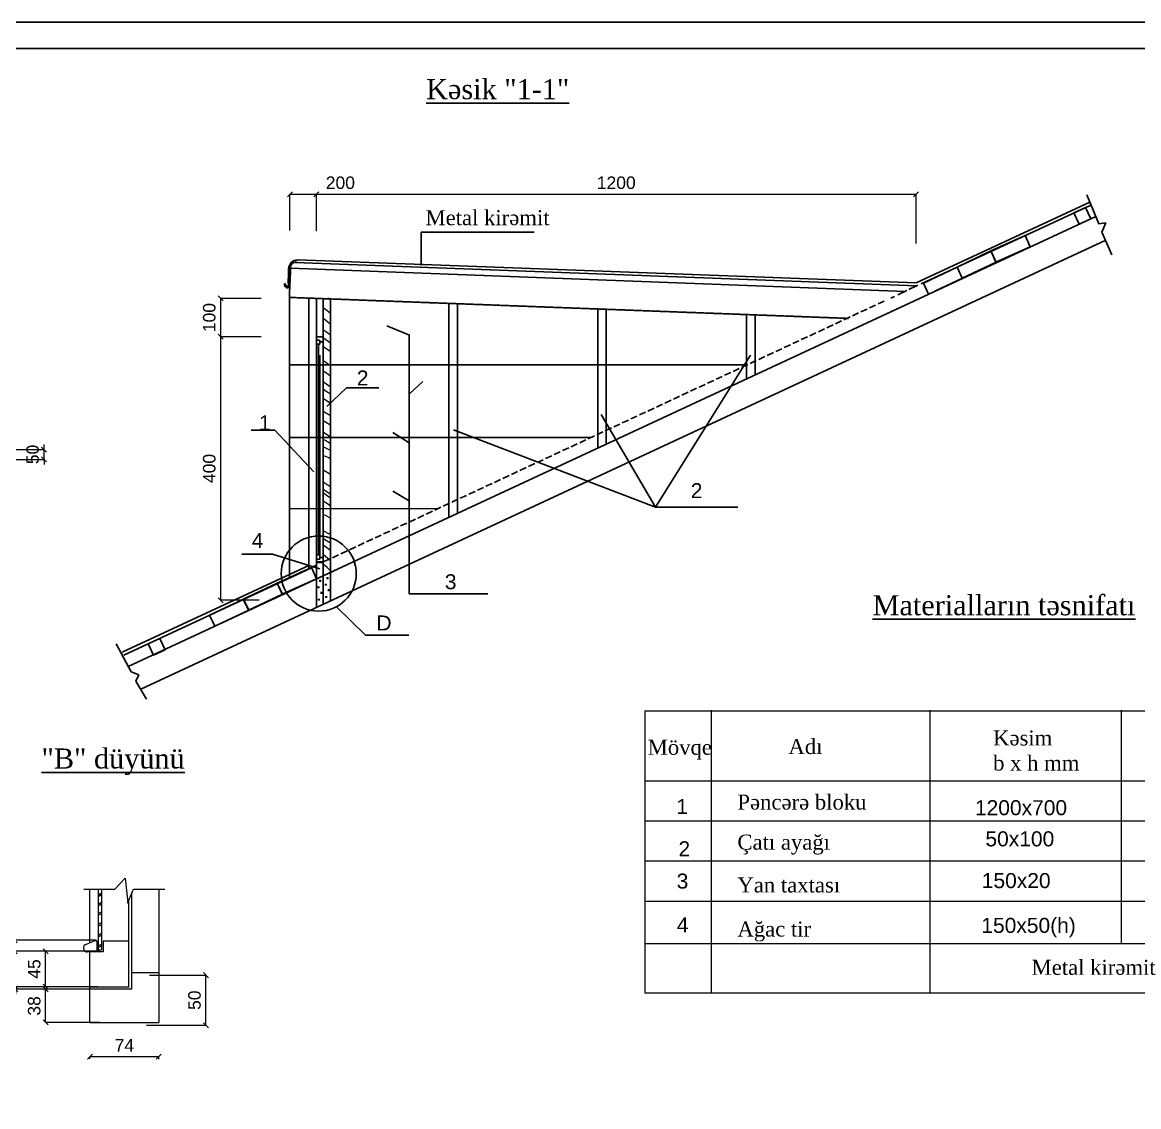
# Model space of a CAD drawing. Header units: millimetres. Extents: x 120281 to 1416367021, y -641565767 to 918373.
# Drawn here: x 639161 to 661461, y 801276 to 822936 of the extents above; entities that cross this region are included whole.
import ezdxf

# ---------------------------------------------------------------- set-up
doc = ezdxf.new("R2010")
doc.units = ezdxf.units.MM
doc.linetypes.add('DASHED', pattern=[19.05, 12.7, -6.35])
doc.linetypes.add('Hidden Line', pattern=[187.786667, 135.466667, -52.32])
for name, color, linetype, lineweight in [('0_Pen_No__1', 7, 'Continuous', 13), ('oxlar', 150, 'Continuous', 20), ('размер2', 210, 'Continuous', 15)]:
    doc.layers.add(name, color=color, linetype=linetype, lineweight=lineweight)
doc.styles.get("Standard").update_dxf_attribs({"font": 'arial.ttf'})
doc.dimstyles.new('OLCU OXU XARICI', dxfattribs={"dimtxt": 250, "dimasz": 100, "dimexe": 1.25, "dimexo": 0.625, "dimgap": 100, "dimtad": 1, "dimtxsty": 'Standard', "dimblk": 'OBLIQUE', "dimcen": 2.5, "dimadec": 0, "dimazin": 0, "dimtfac": 1, "dimtmove": 0, "dimatfit": 3, "dimldrblk": 'OBLIQUE', "dimfxl": 1, "dimlwd": 9, "dimlwe": 9, "dimarcsym": 0})

# ---------------------------------------------------------------- blocks, each defined once
blk = doc.blocks.new('*X29')
at = {"layer": '0_Pen_No__1', "linetype": 'Continuous'}
for p, q in [((527636, 5093), (527580, 5132)), ((527568, 4874), (527492, 4934)), ((527545, 4682), (527492, 4724)), ((527636, 4822), (527568, 4874)), ((527636, 4392), (527492, 4500)), ((527625, 4620), (527545, 4682)), ((527636, 4611), (527625, 4620)), ((527497, 4330), (527492, 4333)), ((527636, 4231), (527497, 4330)), ((527583, 4097), (527492, 4161)), ((527636, 4059), (527583, 4097)), ((527502, 3870), (527492, 3877)), ((527636, 3778), (527502, 3870)), ((527513, 3657), (527492, 3672)), ((527636, 3574), (527513, 3657)), ((527632, 3361), (527492, 3457)), ((527636, 3358), (527632, 3361)), ((527552, 3269), (527492, 3310)), ((527636, 3027), (527492, 3129)), ((527636, 3214), (527552, 3269)), ((527636, 2779), (527492, 2869)), ((527623, 2601), (527492, 2678)), ((527636, 2592), (527623, 2601)), ((527636, 2355), (527492, 2453)), ((527505, 2303), (527492, 2311)), ((527533, 2285), (527505, 2303)), ((527561, 2268), (527533, 2285)), ((527589, 2251), (527561, 2268)), ((527616, 2233), (527589, 2251)), ((527636, 2220), (527616, 2233)), ((527492, 2159), (527510, 2151)), ((527510, 2151), (527588, 2114)), ((527588, 2114), (527636, 2091)), ((527492, 1990), (527599, 1946)), ((527599, 1946), (527636, 1929)), ((527569, 1645), (527492, 1692)), ((527636, 1605), (527569, 1645)), ((527547, 1417), (527492, 1452)), ((527636, 1363), (527547, 1417)), ((527624, 1224), (527492, 1310)), ((527517, 1220), (527492, 1237)), ((527548, 1198), (527517, 1220)), ((527636, 1134), (527548, 1198)), ((527636, 1217), (527624, 1224)), ((527492, 1080), (527573, 1029)), ((527573, 1029), (527636, 985)), ((527534, 788), (527492, 806)), ((527636, 737), (527534, 788)), ((527632, 407), (527492, 486)), ((527636, 234), (527492, 322)), ((527636, 406), (527632, 407)), ((527536, 165), (527492, 196)), ((527636, -117), (527492, 10)), ((527636, 93), (527536, 165)), ((527570, -249), (527492, -180)), ((527635, -314), (527570, -249))]:
    blk.add_line(p, q, dxfattribs=at)
blk = doc.blocks.new('Fill_1')
at = {"layer": '0_Pen_No__1', "linetype": 'Continuous'}
blk.add_blockref('*X29', (0, 0), dxfattribs=at)
blk = doc.blocks.new('_Oblique')
at = {"color": 0, "linetype": 'ByBlock', "lineweight": -2}
blk.add_line((-0.5, -0.5), (0.5, 0.5), dxfattribs=at)
blk = doc.blocks.new('*D239')
at = {"layer": 'Defpoints', "color": 0, "lineweight": 53, "transparency": 16777216}
for p in [(643123, 816656), (643930, 816656), (643894, 811393)]:
    blk.add_point(p, dxfattribs=at)
at = {"layer": 'oxlar', "color": 0, "lineweight": 9, "transparency": 16777216}
for p, q in [((643929, 816656), (643122, 816656)), ((643123, 811393), (643123, 816656)), ((643894, 811393), (643122, 811393))]:
    blk.add_line(p, q, dxfattribs=at)
at = {"layer": 'oxlar', "color": 0, "lineweight": 9, "transparency": 16777216, "xscale": 100, "yscale": 100, "zscale": 100}
for p, rotation in [((643123, 816656), 90), ((643123, 811393), 270)]:
    blk.add_blockref('_Oblique', p, dxfattribs=dict(at, rotation=rotation))
at = {"layer": 'oxlar', "color": 0, "transparency": 16777216, "insert": (642896, 814024), "char_height": 250, "attachment_point": 5, "rotation": 90}
blk.add_mtext('400', dxfattribs=at)
blk = doc.blocks.new('*D240')
at = {"layer": 'Defpoints', "color": 0, "lineweight": 53, "transparency": 16777216}
for p in [(643123, 817421), (643930, 817421), (643930, 816656)]:
    blk.add_point(p, dxfattribs=at)
at = {"layer": 'oxlar', "color": 0, "lineweight": 9, "transparency": 16777216}
for p, q in [((643929, 817421), (643122, 817421)), ((643123, 816656), (643123, 817421)), ((643929, 816656), (643122, 816656))]:
    blk.add_line(p, q, dxfattribs=at)
at = {"layer": 'oxlar', "color": 0, "lineweight": 9, "transparency": 16777216, "xscale": 100, "yscale": 100, "zscale": 100}
for p, rotation in [((643123, 817421), 90), ((643123, 816656), 270)]:
    blk.add_blockref('_Oblique', p, dxfattribs=dict(at, rotation=rotation))
at = {"layer": 'oxlar', "color": 0, "transparency": 16777216, "insert": (642896, 817038), "char_height": 250, "attachment_point": 5, "rotation": 90}
blk.add_mtext('100', dxfattribs=at)
blk = doc.blocks.new('*D242')
at = {"layer": 'Defpoints', "color": 0, "lineweight": 53, "transparency": 16777216}
for p in [(638274, 814402), (639594, 814402), (638270, 814205)]:
    blk.add_point(p, dxfattribs=at)
at = {"layer": 'oxlar', "color": 0, "lineweight": 9, "transparency": 16777216}
for p, q in [((638274, 814402), (639596, 814402)), ((639594, 814402), (639594, 814502)), ((639594, 814205), (639594, 814402)), ((638271, 814205), (639596, 814205)), ((639594, 814205), (639594, 814105))]:
    blk.add_line(p, q, dxfattribs=at)
at = {"layer": 'oxlar', "color": 0, "lineweight": 9, "transparency": 16777216, "xscale": 100, "yscale": 100, "zscale": 100}
for p, rotation in [((639594, 814402), 270), ((639594, 814205), 90)]:
    blk.add_blockref('_Oblique', p, dxfattribs=dict(at, rotation=rotation))
at = {"layer": 'oxlar', "color": 0, "transparency": 16777216, "insert": (639367, 814304), "char_height": 250, "attachment_point": 5, "rotation": 90}
blk.add_mtext('50', dxfattribs=at)
blk = doc.blocks.new('*D245')
at = {"layer": 'Defpoints', "color": 0, "lineweight": 53, "transparency": 16777216}
for p in [(645036, 819502), (644506, 818775), (645036, 818760)]:
    blk.add_point(p, dxfattribs=at)
at = {"layer": 'oxlar', "color": 0, "lineweight": 9, "transparency": 16777216}
for p, q in [((644506, 818776), (644506, 819503)), ((644506, 819502), (645036, 819502)), ((645036, 818761), (645036, 819503)), ((645036, 819502), (645892, 819502))]:
    blk.add_line(p, q, dxfattribs=at)
at = {"layer": 'oxlar', "color": 0, "lineweight": 9, "transparency": 16777216, "xscale": 100, "yscale": 100, "zscale": 100, "rotation": 180}
blk.add_blockref('_Oblique', (644506, 819502), dxfattribs=at)
at = {"layer": 'oxlar', "color": 0, "lineweight": 9, "transparency": 16777216, "xscale": 100, "yscale": 100, "zscale": 100}
blk.add_blockref('_Oblique', (645036, 819502), dxfattribs=at)
at = {"layer": 'oxlar', "color": 0, "transparency": 16777216, "insert": (645514, 819730), "char_height": 250, "attachment_point": 5}
blk.add_mtext('200', dxfattribs=at)
blk = doc.blocks.new('*D246')
at = {"layer": 'Defpoints', "color": 0, "lineweight": 53, "transparency": 16777216}
for p in [(657014, 819502), (645036, 818760), (657014, 818519)]:
    blk.add_point(p, dxfattribs=at)
at = {"layer": 'oxlar', "color": 0, "lineweight": 9, "transparency": 16777216}
for p, q in [((645036, 818761), (645036, 819503)), ((645036, 819502), (657014, 819502)), ((657014, 818519), (657014, 819503))]:
    blk.add_line(p, q, dxfattribs=at)
at = {"layer": 'oxlar', "color": 0, "lineweight": 9, "transparency": 16777216, "xscale": 100, "yscale": 100, "zscale": 100, "rotation": 180}
blk.add_blockref('_Oblique', (645036, 819502), dxfattribs=at)
at = {"layer": 'oxlar', "color": 0, "lineweight": 9, "transparency": 16777216, "xscale": 100, "yscale": 100, "zscale": 100}
blk.add_blockref('_Oblique', (657014, 819502), dxfattribs=at)
at = {"layer": 'oxlar', "color": 0, "transparency": 16777216, "insert": (651025, 819730), "char_height": 250, "attachment_point": 5}
blk.add_mtext('1200', dxfattribs=at)
blk = doc.blocks.new('*D247')
at = {"layer": 'Defpoints', "color": 0, "lineweight": 53, "transparency": 16777216}
for p in [(640511, 802232), (641886, 802276), (641886, 802221)]:
    blk.add_point(p, dxfattribs=at)
at = {"layer": 'oxlar', "color": 0, "lineweight": 9, "transparency": 16777216}
for p, q in [((640511, 802233), (640511, 802278)), ((640511, 802276), (641886, 802276)), ((641886, 802222), (641886, 802278))]:
    blk.add_line(p, q, dxfattribs=at)
at = {"layer": 'oxlar', "color": 0, "lineweight": 9, "transparency": 16777216, "xscale": 100, "yscale": 100, "zscale": 100, "rotation": 180}
blk.add_blockref('_Oblique', (640511, 802276), dxfattribs=at)
at = {"layer": 'oxlar', "color": 0, "lineweight": 9, "transparency": 16777216, "xscale": 100, "yscale": 100, "zscale": 100}
blk.add_blockref('_Oblique', (641886, 802276), dxfattribs=at)
at = {"layer": 'oxlar', "color": 0, "transparency": 16777216, "insert": (641199, 802501), "char_height": 250, "attachment_point": 5}
blk.add_mtext('74', dxfattribs=at)
blk = doc.blocks.new('*D248')
at = {"layer": 'Defpoints', "color": 0, "lineweight": 53, "transparency": 16777216}
for p in [(641698, 803903), (642829, 803903), (641642, 802903)]:
    blk.add_point(p, dxfattribs=at)
at = {"layer": 'oxlar', "color": 0, "lineweight": 9, "transparency": 16777216}
for p, q in [((641699, 803903), (642830, 803903)), ((642829, 802903), (642829, 803903)), ((641642, 802903), (642830, 802903))]:
    blk.add_line(p, q, dxfattribs=at)
at = {"layer": 'oxlar', "color": 0, "lineweight": 9, "transparency": 16777216, "xscale": 100, "yscale": 100, "zscale": 100}
for p, rotation in [((642829, 803903), 90), ((642829, 802903), 270)]:
    blk.add_blockref('_Oblique', p, dxfattribs=dict(at, rotation=rotation))
at = {"layer": 'oxlar', "color": 0, "transparency": 16777216, "insert": (642601, 803403), "char_height": 250, "attachment_point": 5, "rotation": 90}
blk.add_mtext('50', dxfattribs=at)
blk = doc.blocks.new('*D249')
at = {"layer": 'Defpoints', "color": 0, "lineweight": 53, "transparency": 16777216}
for p in [(639626, 803621), (640663, 803621), (640704, 802958)]:
    blk.add_point(p, dxfattribs=at)
at = {"layer": 'oxlar', "color": 0, "lineweight": 9, "transparency": 16777216}
for p, q in [((640662, 803621), (639625, 803621)), ((639626, 802958), (639626, 803621)), ((640703, 802958), (639625, 802958))]:
    blk.add_line(p, q, dxfattribs=at)
at = {"layer": 'oxlar', "color": 0, "lineweight": 9, "transparency": 16777216, "xscale": 100, "yscale": 100, "zscale": 100}
for p, rotation in [((639626, 803621), 90), ((639626, 802958), 270)]:
    blk.add_blockref('_Oblique', p, dxfattribs=dict(at, rotation=rotation))
at = {"layer": 'oxlar', "color": 0, "transparency": 16777216, "insert": (639399, 803289), "char_height": 250, "attachment_point": 5, "rotation": 90}
blk.add_mtext('38', dxfattribs=at)
blk = doc.blocks.new('*D223')
at = {"layer": 'Defpoints', "color": 0, "lineweight": 53, "transparency": 16777216}
for p in [(639023, 803672), (640663, 803621), (640671, 803672)]:
    blk.add_point(p, dxfattribs=at)
at = {"layer": 'oxlar', "color": 0, "lineweight": 9, "transparency": 16777216}
for p, q in [((639023, 803672), (639023, 804584)), ((640671, 803672), (639022, 803672)), ((640662, 803621), (639022, 803621)), ((639023, 803621), (639023, 803672)), ((639023, 803621), (639023, 803521))]:
    blk.add_line(p, q, dxfattribs=at)
at = {"layer": 'oxlar', "color": 0, "lineweight": 9, "transparency": 16777216, "xscale": 100, "yscale": 100, "zscale": 100}
for p, rotation in [((639023, 803672), 270), ((639023, 803621), 90)]:
    blk.add_blockref('_Oblique', p, dxfattribs=dict(at, rotation=rotation))
at = {"layer": 'oxlar', "color": 0, "transparency": 16777216, "insert": (638797, 804401), "char_height": 250, "attachment_point": 5, "rotation": 90}
blk.add_mtext('2', dxfattribs=at)
blk = doc.blocks.new('*D224')
at = {"layer": 'Defpoints', "color": 0, "lineweight": 53, "transparency": 16777216}
for p in [(639626, 804382), (640709, 804382), (640671, 803672)]:
    blk.add_point(p, dxfattribs=at)
at = {"layer": 'oxlar', "color": 0, "lineweight": 9, "transparency": 16777216}
for p, q in [((640709, 804382), (639625, 804382)), ((639626, 803672), (639626, 804382)), ((640671, 803672), (639625, 803672))]:
    blk.add_line(p, q, dxfattribs=at)
at = {"layer": 'oxlar', "color": 0, "lineweight": 9, "transparency": 16777216, "xscale": 100, "yscale": 100, "zscale": 100}
for p, rotation in [((639626, 804382), 90), ((639626, 803672), 270)]:
    blk.add_blockref('_Oblique', p, dxfattribs=dict(at, rotation=rotation))
at = {"layer": 'oxlar', "color": 0, "transparency": 16777216, "insert": (639399, 804027), "char_height": 250, "attachment_point": 5, "rotation": 90}
blk.add_mtext('45', dxfattribs=at)
blk = doc.blocks.new('*D225')
at = {"layer": 'Defpoints', "color": 0, "lineweight": 53, "transparency": 16777216}
for p in [(639011, 804599), (640635, 804599), (640709, 804382)]:
    blk.add_point(p, dxfattribs=at)
at = {"layer": 'oxlar', "color": 0, "lineweight": 9, "transparency": 16777216}
for p, q in [((639011, 804599), (639011, 805466)), ((640635, 804599), (639010, 804599)), ((639011, 804382), (639011, 804599)), ((640709, 804382), (639010, 804382))]:
    blk.add_line(p, q, dxfattribs=at)
at = {"layer": 'oxlar', "color": 0, "lineweight": 9, "transparency": 16777216, "xscale": 100, "yscale": 100, "zscale": 100}
for p, rotation in [((639011, 804599), 90), ((639011, 804382), 270)]:
    blk.add_blockref('_Oblique', p, dxfattribs=dict(at, rotation=rotation))
at = {"layer": 'oxlar', "color": 0, "transparency": 16777216, "insert": (638783, 805199), "char_height": 250, "attachment_point": 5, "rotation": 90}
blk.add_mtext('10', dxfattribs=at)

msp = doc.modelspace()

# ---------------------------------------------------------------- linework, layer by layer
at = {"linetype": 'Continuous'}
for p, q in [((660485.88336, 819343.69425), (657014.30676, 817729.20404)), ((660425.4724, 819487.17027), (660667.43247, 818912.51511)), ((660489.91229, 819279.9569), (657117.86425, 817711.7534)), ((660167.4109, 819129.97451), (660398.32164, 819237.36178)), ((660273.44728, 818901.96854), (660167.4109, 819129.97451)), ((660398.32164, 819237.36178), (660504.35801, 819009.35581)), ((660606.63091, 819056.91881), (641278.23091, 810068.05977)), ((660504.35801, 819009.35581), (660273.44728, 818901.96854)), ((660667.43247, 818912.51511), (660803.535, 818927.63762)), ((660803.535, 818927.63762), (660727.92248, 818746.16757)), ((647128.42874, 818079.38209), (647128.42874, 818740.91354)), ((647128.42874, 818740.91354), (649382.3367, 818740.91354)), ((659193.84022, 818677.18795), (658510.06444, 818368.27327)), ((659294.81234, 818453.68843), (659193.84022, 818677.18795)), ((660727.92248, 818746.16757), (660924.51504, 818292.49244)), ((660806.06615, 818584.46909), (641527.71507, 809618.88578)), ((658611.03656, 818144.77375), (659294.81234, 818453.68843)), ((644659.92031, 818193.16344), (657014.30676, 817729.20404)), ((658510.06444, 818368.27327), (657832.7949, 818045.34363)), ((658510.06444, 818368.27327), (658611.03656, 818144.77375)), ((658615.6175, 818146.90038), (658510.06444, 818368.27327)), ((644515.42446, 818018.04203), (644509.03428, 817747.75645)), ((644518.17497, 818022.67266), (656795.04728, 817561.62425)), ((644609.01811, 818138.66775), (657024.83086, 817672.40153)), ((657837.37584, 818047.47026), (657160.10629, 817724.54062)), ((657832.7949, 818045.34363), (657938.34795, 817823.97074)), ((657938.34795, 817823.97074), (658615.6175, 818146.90038)), ((644506.41994, 817749.07741), (644499.03034, 817436.51921)), ((657405.34763, 817569.77265), (657942.9289, 817826.09737)), ((656829.77115, 817577.77292), (656647.58997, 817493.0478)), ((657050.92593, 817684.53729), (656868.74474, 817599.81218)), ((657160.10629, 817724.54062), (657265.65935, 817503.16772)), ((644499.13423, 817440.91353), (644499.13423, 811840.38679)), ((644882.30425, 812013.42241), (644882.30425, 817426.52388)), ((645036.23127, 811261.1157), (645036.23127, 817420.74327)), ((645173.73127, 817415.57957), (645173.73127, 811325.0614)), ((645317.35104, 817410.18604), (645317.35104, 811391.85316)), ((647680.92036, 813045.69232), (647680.92036, 817321.42402)), ((647851.84407, 817315.00512), (647851.84407, 813125.18204)), ((656580.83022, 817462.00054), (656508.155, 817428.20222)), ((650655.63563, 814429.11237), (650655.63563, 817209.7109)), ((650826.55934, 817203.29199), (650826.55934, 814508.6021)), ((653630.35091, 815812.53243), (653630.35091, 817097.99778)), ((653801.27462, 817091.57887), (653801.27462, 815892.02216)), ((646895.91552, 816686.87166), (646442.33063, 816875.15218)), ((645036.23127, 816655.86841), (645173.73127, 816655.86841)), ((646889.4195, 816697.06483), (646889.4195, 811519.58329)), ((645100.58768, 816589.57332), (645036.23127, 816589.57332)), ((645103.52121, 816504.8742), (645036.23127, 816504.8742)), ((645076.9603, 816591.57884), (645076.9603, 816589.57332)), ((645076.9603, 816504.8742), (645076.9603, 812309.82339)), ((645104.98127, 816506.3558), (645104.98127, 816589.09448)), ((645104.98127, 816555.86841), (645173.73127, 816555.86841)), ((645103.52121, 816284.00998), (645103.52121, 812299.77725)), ((651806.74818, 813250.75138), (653704.20852, 816290.21388)), ((653633.32105, 816091.23294), (644499.13423, 816091.23294)), ((646895.91552, 815514.39751), (647161.21989, 815762.58547)), ((645243.21169, 815262.66534), (645639.46617, 815631.64238)), ((645639.46617, 815631.64238), (646284.32901, 815631.64238)), ((650721.59062, 815104.45101), (651806.74818, 813250.75138)), ((644207.66547, 814791.70476), (643732.74809, 814791.70476)), ((644983.1561, 813958.88429), (644207.66547, 814791.70476)), ((650517.97337, 814642.41042), (644499.13423, 814640.65016)), ((646889.4195, 814538.76209), (646562.14551, 814744.15902)), ((651806.74818, 813250.75138), (647771.46987, 814798.50315)), ((646889.4195, 813374.84614), (646562.14551, 813571.68487)), ((647468.56105, 813224.25178), (644499.13423, 813215.33651)), ((651806.74818, 813250.75138), (653456.81151, 813250.75138)), ((644158.41715, 812311.94252), (643544.02283, 812311.94252)), ((645105.15927, 812020.91363), (644158.41715, 812311.94252)), ((645036.23127, 812299.77725), (645103.52121, 812299.77725)), ((645105.96358, 812212.22533), (645036.23127, 812212.22533)), ((645103.52121, 812298.61573), (645103.52121, 812212.22533)), ((645103.52121, 812245.93023), (645173.73127, 812245.93023)), ((645104.98127, 812245.93023), (645105.96358, 812212.22533)), ((644882.30425, 812089.20754), (641157.98608, 810357.17741)), ((644937.85177, 812039.25532), (641187.67535, 810295.19957)), ((645036.23127, 812090.61097), (644251.48338, 811736.07934)), ((645036.23127, 811821.49449), (644935.25915, 812044.99401)), ((645044.7601, 812164.7592), (645036.23127, 812160.79278)), ((645181.76627, 812160.75579), (645036.23127, 812160.75579)), ((645036.23127, 812145.93023), (645173.73127, 812145.93023)), ((644251.48338, 811736.07934), (643574.21383, 811413.14969)), ((644251.48338, 811736.07934), (644352.45549, 811512.57981)), ((644357.03643, 811514.70644), (644251.48338, 811736.07934)), ((644352.45549, 811512.57981), (645036.23127, 811821.49449)), ((645093.85848, 811781.40807), (645129.90916, 811781.40807)), ((645111.71571, 811799.03672), (645111.71571, 811762.75382)), ((645239.86343, 811833.2731), (645275.91411, 811833.2731)), ((645257.72066, 811850.90175), (645257.72066, 811814.61885)), ((643679.76688, 811191.7768), (644357.03643, 811514.70644)), ((645060.43105, 811650.88156), (645096.48173, 811650.88156)), ((645078.28828, 811668.51021), (645078.28828, 811632.22732)), ((645114.89772, 811540.5477), (645150.94841, 811540.5477)), ((645132.75495, 811558.17635), (645132.75495, 811521.89345)), ((645206.43599, 811702.74659), (645242.48668, 811702.74659)), ((645224.29323, 811720.37524), (645224.29323, 811684.09235)), ((645260.90267, 811592.41273), (645296.95335, 811592.41273)), ((645278.7599, 811610.04138), (645278.7599, 811573.75848)), ((646889.4195, 811519.58329), (648461.44546, 811519.58329)), ((643578.79477, 811415.27632), (642901.52522, 811092.34668)), ((643574.21383, 811413.14969), (643679.76688, 811191.7768)), ((643684.34783, 811193.90343), (643578.79477, 811415.27632)), ((645066.30767, 811405.74949), (645102.35835, 811405.74949)), ((645084.1649, 811423.37813), (645084.1649, 811387.09524)), ((645212.31261, 811457.61451), (645248.3633, 811457.61451)), ((645230.16985, 811475.24316), (645230.16985, 811438.96027)), ((642901.52522, 811092.34668), (643007.07828, 810870.97379)), ((643007.07828, 810870.97379), (643684.34783, 811193.90343)), ((645434.91493, 811262.26779), (646017.44013, 810697.6006)), ((641676.25939, 810520.71478), (641907.17013, 810628.10205)), ((641907.17013, 810628.10205), (642013.2065, 810400.09608)), ((646017.44013, 810697.6006), (646884.71591, 810697.6006)), ((641034.34344, 810519.25159), (641336.79353, 809959.71893)), ((641782.29577, 810292.70881), (641676.25939, 810520.71478)), ((642013.2065, 810400.09608), (641782.29577, 810292.70881)), ((641336.79353, 809959.71893), (641488.01857, 809899.22891)), ((641488.01857, 809899.22891), (641427.52855, 809778.24888)), ((641427.52855, 809778.24888), (641639.24361, 809415.30878))]:
    msp.add_line(p, q, dxfattribs=at)
at = {"linetype": 'DASHED'}
msp.add_line((644499.13423, 817440.91353), (655661.62243, 817021.71495), dxfattribs=at)
at = {"linetype": 'Hidden Line'}
msp.add_line((656376.7952, 817367.11208), (645173.73127, 812157.01903), dxfattribs=at)
at = {"color": 4, "lineweight": 0}
for p, q in [((651596.87734, 809184.50303), (651596.87734, 803552.52752)), ((651596.87734, 809184.50303), (666907.68604, 809184.50303)), ((652921.87734, 809195.68705), (652921.87734, 803563.71154)), ((657297.07573, 803563.71154), (657297.07573, 809199.59647)), ((661113.65549, 809195.68705), (661113.65549, 804543.88353)), ((651596.87734, 807784.12485), (666904.52125, 807784.12485)), ((651596.87734, 806984.12485), (666904.52125, 806984.12485)), ((651596.87734, 806184.12485), (666904.52125, 806184.12485)), ((651596.87734, 805384.12485), (666904.52125, 805384.12485)), ((651596.87734, 804532.69951), (666904.52125, 804532.69951)), ((651596.87734, 803552.52752), (666904.52125, 803552.52752))]:
    msp.add_line(p, q, dxfattribs=at)
at = {"linetype": 'Continuous'}
msp.add_circle((645082.6901, 811924.73487), 750.28325, dxfattribs=at)
for points, knots in [([(644655.809, 818136.91055), (644655.809, 818136.91055), (644620.34374, 818148.80052), (644586.40517, 818139.51696), (644525.24201, 818122.78637), (644510.5939, 818049.31935), (644502.29321, 817983.62596), (644489.81, 817884.83122), (644490.80092, 817785.19296), (644495.24769, 817685.6212), (644495.95857, 817669.70314), (644496.467, 817653.06479), (644486.46871, 817641.0258), (644472.68447, 817624.42816), (644447.59216, 817626.87462), (644429.26525, 817639.28837), (644395.38076, 817662.24006), (644396.97504, 817711.11853), (644396.97504, 817711.11853)], [0, 0, 0, 0, 1, 1, 1, 2, 2, 2, 3, 3, 3, 4, 4, 4, 5, 5, 5, 6, 6, 6, 6]), ([(644397.45706, 817723.95385), (644397.45706, 817723.95385), (644410.78012, 817704.55066), (644423.57916, 817684.80258), (644431.12758, 817673.15587), (644439.25065, 817659.65342), (644452.65575, 817660.01425), (644460.7223, 817660.23138), (644467.21413, 817665.58695), (644471.49119, 817672.54634), (644483.39605, 817691.91729), (644475.57534, 817716.20937), (644473.06821, 817739.25), (644469.85675, 817768.76348), (644473.77239, 817798.50182), (644475.17092, 817828.18821), (644476.10125, 817847.93629), (644476.21804, 817867.71315), (644476.57272, 817887.48034), (644477.07147, 817915.27698), (644477.83127, 817943.068), (644478.54401, 817970.85992), (644479.24789, 817998.30662), (644479.85833, 818026.01266), (644487.883, 818052.21138), (644493.81257, 818071.57004), (644503.66151, 818089.38484), (644513.28463, 818107.22828), (644521.41662, 818122.30683), (644529.4046, 818137.75842), (644542.08536, 818149.18741), (644552.86, 818158.89843), (644566.23682, 818164.96205), (644579.66862, 818170.54583), (644598.42756, 818178.34418), (644617.57516, 818185.49719), (644637.69051, 818188.13404), (644667.17071, 818191.99849), (644696.90023, 818185.91046), (644696.90023, 818185.91046)], [0, 0, 0, 0, 1, 1, 1, 2, 2, 2, 3, 3, 3, 4, 4, 4, 5, 5, 5, 6, 6, 6, 7, 7, 7, 8, 8, 8, 9, 9, 9, 10, 10, 10, 11, 11, 11, 12, 12, 12, 13, 13, 13, 13])]:
    msp.add_open_spline(points, degree=3, knots=knots, dxfattribs=at)
at = {"layer": 'oxlar'}
for p, q in [((641008.13978, 805620.41805), (641217.76904, 805838.75929)), ((641217.76904, 805838.75929), (641266.00746, 805346.72741)), ((640388.0904, 805620.41805), (641008.13978, 805620.41805)), ((640511.49238, 804548.74146), (640511.49238, 805620.41805)), ((640675.36723, 805620.41805), (640675.36723, 804403.0558)), ((640675.36723, 805510.74843), (640741.0627, 805545.97239)), ((640675.36723, 805475.80489), (640741.0627, 805511.02886)), ((640741.0627, 805620.41805), (640741.0627, 804403.0558)), ((641262.18099, 805337.91232), (641384.81176, 805620.41805)), ((641348.31217, 803957.64034), (641348.31217, 805535.70289)), ((641384.81176, 805620.41805), (642007.57053, 805620.41805)), ((641886.49238, 805620.41805), (641886.49238, 802957.64034)), ((640675.36723, 805322.76886), (640741.0627, 805357.99283)), ((640675.36723, 805287.82533), (640741.0627, 805323.04929)), ((641291.23808, 804581.01124), (641291.23808, 805414.78576)), ((640675.36723, 805134.7893), (640741.0627, 805170.01327)), ((640675.36723, 805099.84577), (640741.0627, 805135.06973)), ((640675.36723, 804919.70573), (640741.0627, 804954.92969)), ((640675.36723, 804884.7622), (640741.0627, 804919.98616)), ((640675.36723, 804704.62216), (640741.0627, 804739.84612)), ((640675.36723, 804669.67862), (640741.0627, 804704.90259)), ((640605.07784, 804588.62246), (640436.07393, 804516.60223)), ((640777.96008, 804369.549), (640445.54816, 804369.549)), ((640511.49238, 802957.64034), (640511.49238, 804369.549)), ((640649.20797, 804588.62246), (640605.07784, 804588.62246)), ((640649.20797, 804588.62246), (640649.20797, 804369.549)), ((640675.36723, 804489.53859), (640741.0627, 804524.76255)), ((640675.36723, 804454.59505), (640741.0627, 804489.81902)), ((640741.0627, 804403.0558), (640675.36723, 804403.0558)), ((640777.96008, 804581.01124), (640777.96008, 804369.549)), ((641291.23808, 804581.01124), (640777.96008, 804581.01124)), ((641291.23808, 803672.12687), (641291.23808, 804581.01124)), ((641348.31217, 803957.64034), (641886.49238, 803957.64034)), ((641348.31217, 803620.59125), (641348.31217, 803957.64034)), ((640511.49238, 803672.12687), (641293.31351, 803672.12687)), ((641348.31217, 803620.59125), (640511.49238, 803620.59125)), ((640511.49238, 802957.64034), (641886.49238, 802957.64034))]:
    msp.add_line(p, q, dxfattribs=at)
msp.add_open_spline([(640436.07393, 804516.60223), (640436.07393, 804516.60223), (640405.90105, 804511.26857), (640390.98889, 804488.54398), (640380.86389, 804473.11451), (640380.32429, 804453.80239), (640382.5847, 804435.31742), (640384.7416, 804417.6789), (640389.60892, 804400.04869), (640402.19448, 804387.69366), (640423.25874, 804367.01526), (640456.82174, 804369.549), (640456.82174, 804369.549)], degree=3, knots=[0, 0, 0, 0, 1, 1, 1, 2, 2, 2, 3, 3, 3, 4, 4, 4, 4], dxfattribs=at)
at = {"layer": 'размер2', "color": 0, "lineweight": 30}
msp.add_lwpolyline([(625445.2643, 822935.58122), (669229.43475, 822935.58122), (669229.43475, 791973.91783), (625445.2643, 791973.91783), (625445.2643, 822935.58122)], dxfattribs=at)
msp.add_lwpolyline([(627530.2248, 822414.34109), (668708.19462, 822414.34109), (668708.19462, 792495.15795), (627530.2248, 792495.15795)], close=True, dxfattribs=at)

# ---------------------------------------------------------------- block references
at = {"linetype": 'Continuous'}
msp.add_blockref('Fill_1', (117681.61197, 812295.6168), dxfattribs=at)

# ---------------------------------------------------------------- texts
at = {"color": 3, "attachment_point": 1}
for s, insert, char_height, width in [('{\\fTimes New Roman|b0|i0|c238|p18;\\LKəsik "1-1"}', (647227.3465, 821800.68317), 400, 3185.4709229), ('{\\fTimes New Roman|b0|i0|c238|p18;Metal kirəmit}', (647214.0727, 819183.56578), 300, 3185.4709229), ('{\\fTimes New Roman|b0|i0|c238|p18;\\LMaterialların təsnifatı}', (656145.39296, 811492.26904), 400, 7382.0185704), ('{\\fTimes New Roman|b0|i0|c238|p18;Mövqe}', (651652.96775, 808605.73069), 300, 3185.4709229), ('{\\fTimes New Roman|b0|i0|c238|p18;Adı}', (654464.94881, 808620.59393), 300, 3185.4709229), ('{\\fTimes New Roman|b0|i0|c238|p18;Kəsim\\Pb x h mm}', (658553.64937, 808791.08156), 300, 3185.4709229), ('{\\fTimes New Roman|b0|i0|c238|p18;\\L"B" düyünü}', (639544.60292, 808430.82464), 400, 6714.7950021), ('{\\fTimes New Roman|b0|i0|c238|p18;Pəncərə bloku}', (653445.45504, 807510.16848), 300, 3185.4709229), ('{\\fTimes New Roman|b0|i0|c238|p18;Çatı ayağı}', (653445.45504, 806710.16848), 300, 3185.4709229), ('{\\fTimes New Roman|b0|i0|c238|p18;Yan taxtası}', (653445.45504, 805855.32793), 300, 3185.4709229), ('{\\fTimes New Roman|b0|i0|c238|p18;Ağac tir}', (653445.45504, 804974.48459), 300, 3185.4709229), ('{\\fTimes New Roman|b0|i0|c238|p18;Metal kirəmit}', (659321.38618, 804209.80307), 300, 3185.4709229)]:
    msp.add_mtext(s, dxfattribs=dict(at, insert=insert, char_height=char_height, width=width))
at = {"linetype": 'Continuous', "char_height": 300, "attachment_point": 5}
for s, insert in [('{2}', (645959.25322, 815831.58191)), ('{1}', (644003.28933, 814936.22037)), ('{2}', (652630.47121, 813581.22308)), ('{4}', (643860.73944, 812586.20303)), ('{3}', (647717.76554, 811759.62531)), ('{\\fArial|b0|i0|c238|p34;D}', (646386.03233, 810937.8608))]:
    msp.add_mtext(s, dxfattribs=dict(at, insert=insert))
at = {"color": 3, "linetype": 'Continuous', "char_height": 300, "attachment_point": 5}
for s, insert in [('{1}', (652340.38939, 807271.1303)), ('{1200х700}', (659110.76114, 807246.37049)), ('{50х100}', (659087.06412, 806624.06692)), ('{2}', (652384.50834, 806427.07088)), ('{3}', (652348.89242, 805780.36001)), ('{150х20}', (659014.4338, 805789.9653)), ('{4}', (652351.60789, 804906.68997)), ('150х50({\\fArial|b0|i0|c238|p34;h})', (659261.76318, 804852.55094))]:
    msp.add_mtext(s, dxfattribs=dict(at, insert=insert))

# ---------------------------------------------------------------- dimensions: what is measured, and where the dimension line sits
at = {"layer": 'oxlar'}
for base, p1, p2, text, picture, middle in [((645036.23127, 819501.92091), (644506.41994, 818775.49916), (645036.23127, 818760.10004), '200', '*D245', (645514.11326, 819729.56416)), ((657014.30676, 819501.92091), (645036.23127, 818760.10004), (657014.30676, 818518.83636), '1200', '*D246', (651025.26902, 819729.56416)), ((641886.49238, 802276.47289), (640511.49238, 802232.30409), (641886.49238, 802221.07138), '74', '*D247', (641198.99238, 802501.47289))]:
    dim = msp.add_linear_dim(base=base, p1=p1, p2=p2, text=text, dimstyle='OLCU OXU XARICI', dxfattribs=at)
    dim.commit()
    dim.dimension.update_dxf_attribs({"geometry": picture, "text_midpoint": middle})
for base, p1, p2, text, picture, middle in [((643123.47589, 817420.74327), (643929.85358, 816655.86841), (643929.85358, 817420.74327), '100', '*D240', (642895.83264, 817038.30584)), ((643123.47589, 816655.86841), (643894.39815, 811392.64718), (643929.85358, 816655.86841), '400', '*D239', (642895.83264, 814024.25779)), ((642829.05305, 803903.4356), (641641.80543, 802903.4356), (641697.96896, 803903.4356), '50', '*D248', (642601.40981, 803403.4356))]:
    dim = msp.add_linear_dim(base=base, p1=p1, p2=p2, angle=90, text=text, dimstyle='OLCU OXU XARICI', dxfattribs=at)
    dim.commit()
    dim.dimension.update_dxf_attribs({"geometry": picture, "text_midpoint": middle})
for base, p1, p2, text, picture, middle in [((639594.44013, 814402.27078), (638270.06472, 814204.95949), (638273.77845, 814402.27078), '50', '*D242', (639594.44013, 814303.61513)), ((639010.90852, 804598.86943), (640709.40867, 804382.11709), (640635.3442, 804598.86943), '10', '*D225', (639010.90852, 805199.04967)), ((639022.79662, 803672.12687), (640662.77001, 803620.59125), (640671.13494, 803672.12687), '2', '*D223', (639022.79662, 804401.18239)), ((639626.25732, 804382.11709), (640671.13494, 803672.12687), (640709.40867, 804382.11709), '45', '*D224', (639626.25732, 804027.12198)), ((639626.25732, 803620.59125), (640703.81303, 802957.64034), (640662.77001, 803620.59125), '38', '*D249', (639626.25732, 803289.11579))]:
    dim = msp.add_linear_dim(base=base, p1=p1, p2=p2, angle=90, text=text, dimstyle='OLCU OXU XARICI', dxfattribs=at)
    dim.commit()
    dim.dimension.update_dxf_attribs({"geometry": picture, "text_midpoint": middle, "dimtype": 160})

doc.saveas('drawing.dxf')
